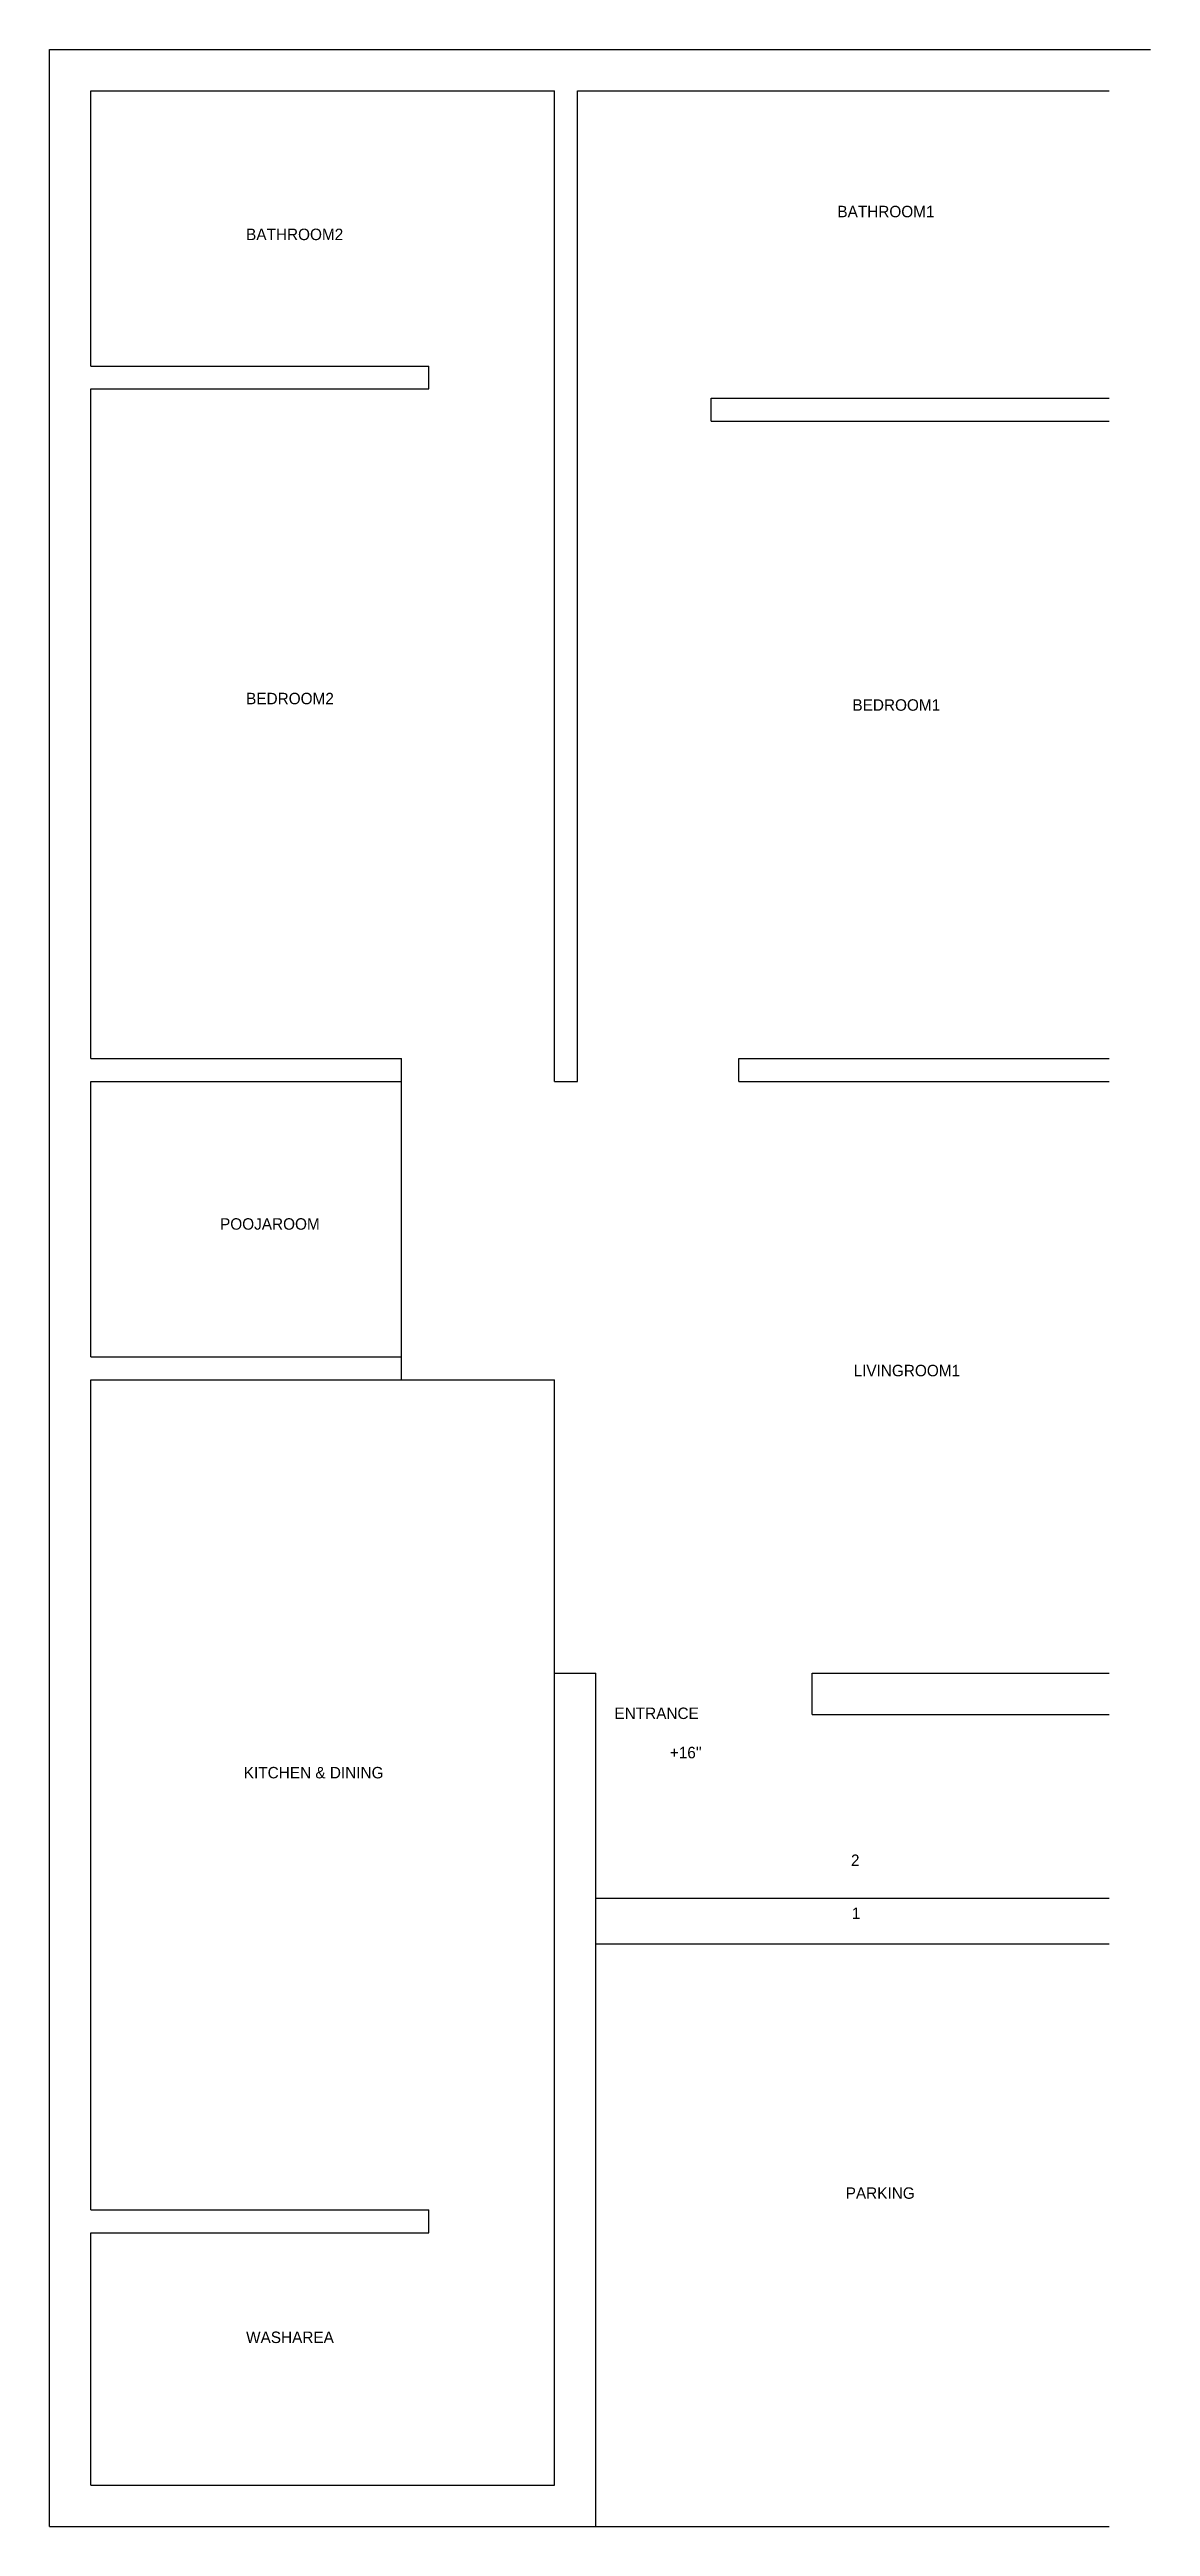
# Model space of a CAD drawing. Header units: metres. Extents: x 0 to 240, y 0 to 540.
import ezdxf

# ---------------------------------------------------------------- set-up
doc = ezdxf.new("R2010")
doc.units = ezdxf.units.M

msp = doc.modelspace()

# ---------------------------------------------------------------- linework, layer by layer
msp.add_line((82.71, 64), (82.71, 69))
at = {"layer": 'BathRoom1'}
for p, q in [((115.08, 531), (231, 531)), ((115.08, 459), (115.08, 531)), ((144.27, 464), (231, 464)), ((144.27, 459), (144.27, 464))]:
    msp.add_line(p, q, dxfattribs=at)
at = {"layer": 'BathRoom2'}
for p, q in [((9, 531), (110.08, 531)), ((9, 471), (9, 531)), ((110.08, 471), (110.08, 531)), ((9, 471), (82.71, 471)), ((82.71, 466), (82.71, 471))]:
    msp.add_line(p, q, dxfattribs=at)
at = {"layer": 'BedRoom1'}
for p, q in [((115.08, 315), (115.08, 459)), ((144.27, 459), (231, 459)), ((150.27, 320), (231, 320)), ((150.27, 315), (150.27, 320))]:
    msp.add_line(p, q, dxfattribs=at)
at = {"layer": 'BedRoom2'}
for p, q in [((110.08, 315), (110.08, 471)), ((9, 320), (9, 466)), ((9, 466), (82.71, 466)), ((9, 320), (76.71, 320)), ((76.71, 315), (76.71, 320))]:
    msp.add_line(p, q, dxfattribs=at)
at = {"layer": 'Boundary'}
for p, q in [((0, 540), (240, 540)), ((0, 0), (0, 540)), ((0, 0), (119.08, 0))]:
    msp.add_line(p, q, dxfattribs=at)
at = {"layer": 'Entrance_Staircase'}
for p, q in [((110.08, 186), (119.08, 186)), ((119.08, 127), (119.08, 186)), ((166.27, 177), (166.27, 186)), ((166.27, 177), (231, 177)), ((119.08, 137), (231, 137)), ((119.08, 127), (231, 127))]:
    msp.add_line(p, q, dxfattribs=at)
at = {"layer": 'Kitchen & Dining'}
for p, q in [((9, 69), (9, 250)), ((9, 250), (110.08, 250)), ((110.08, 64), (110.08, 250)), ((9, 69), (82.71, 69))]:
    msp.add_line(p, q, dxfattribs=at)
at = {"layer": 'LivingRoom1'}
for p, q in [((110.08, 315), (115.08, 315)), ((150.27, 315), (231, 315)), ((166.27, 186), (231, 186))]:
    msp.add_line(p, q, dxfattribs=at)
at = {"layer": 'Parking'}
for q in [(119.08, 127), (231, 0)]:
    msp.add_line((119.08, 0), q, dxfattribs=at)
at = {"layer": 'PoojaRoom'}
for p, q in [((9, 315), (76.71, 315)), ((9, 255), (9, 315)), ((76.71, 255), (76.71, 315)), ((9, 255), (76.71, 255)), ((76.71, 250), (76.71, 255))]:
    msp.add_line(p, q, dxfattribs=at)
at = {"layer": 'WashArea'}
for p, q in [((9, 9), (9, 64)), ((9, 64), (82.71, 64)), ((110.08, 9), (110.08, 64)), ((9, 9), (110.08, 9))]:
    msp.add_line(p, q, dxfattribs=at)

# ---------------------------------------------------------------- texts
at = {"layer": 'BathRoom1', "insert": (171.75, 505.93), "char_height": 2.5, "attachment_point": 1}
msp.add_mtext('BATHROOM1', dxfattribs=at)
at = {"layer": 'BathRoom2', "insert": (42.85, 500.95), "char_height": 2.5, "attachment_point": 1}
msp.add_mtext('BATHROOM2', dxfattribs=at)
at = {"layer": 'BedRoom1', "insert": (175.03, 398.35), "char_height": 2.5, "attachment_point": 1}
msp.add_mtext('BEDROOM1', dxfattribs=at)
at = {"layer": 'BedRoom2', "insert": (42.85, 399.76), "char_height": 2.5, "attachment_point": 1}
msp.add_mtext('BEDROOM2', dxfattribs=at)
at = {"layer": 'Entrance_Staircase', "char_height": 2.5, "attachment_point": 1}
for s, insert in [('ENTRANCE', (123.15, 178.53)), ("+16''", (135.22, 169.97)), ('2', (174.71, 146.49)), ('1', (174.9, 134.93))]:
    msp.add_mtext(s, dxfattribs=dict(at, insert=insert))
at = {"layer": 'Kitchen & Dining', "insert": (42.35, 165.59), "char_height": 2.5, "attachment_point": 1}
msp.add_mtext('KITCHEN & DINING', dxfattribs=at)
at = {"layer": 'LivingRoom1', "insert": (175.28, 253.25), "char_height": 2.5, "attachment_point": 1}
msp.add_mtext('LIVINGROOM1', dxfattribs=at)
at = {"layer": 'Parking', "insert": (173.56, 73.93), "char_height": 2.5, "attachment_point": 1}
msp.add_mtext('PARKING', dxfattribs=at)
at = {"layer": 'PoojaRoom', "insert": (37.17, 285.21), "char_height": 2.5, "attachment_point": 1}
msp.add_mtext('POOJAROOM', dxfattribs=at)
at = {"layer": 'WashArea', "insert": (42.85, 42.49), "char_height": 2.5, "attachment_point": 1}
msp.add_mtext('WASHAREA', dxfattribs=at)

doc.saveas('drawing.dxf')
